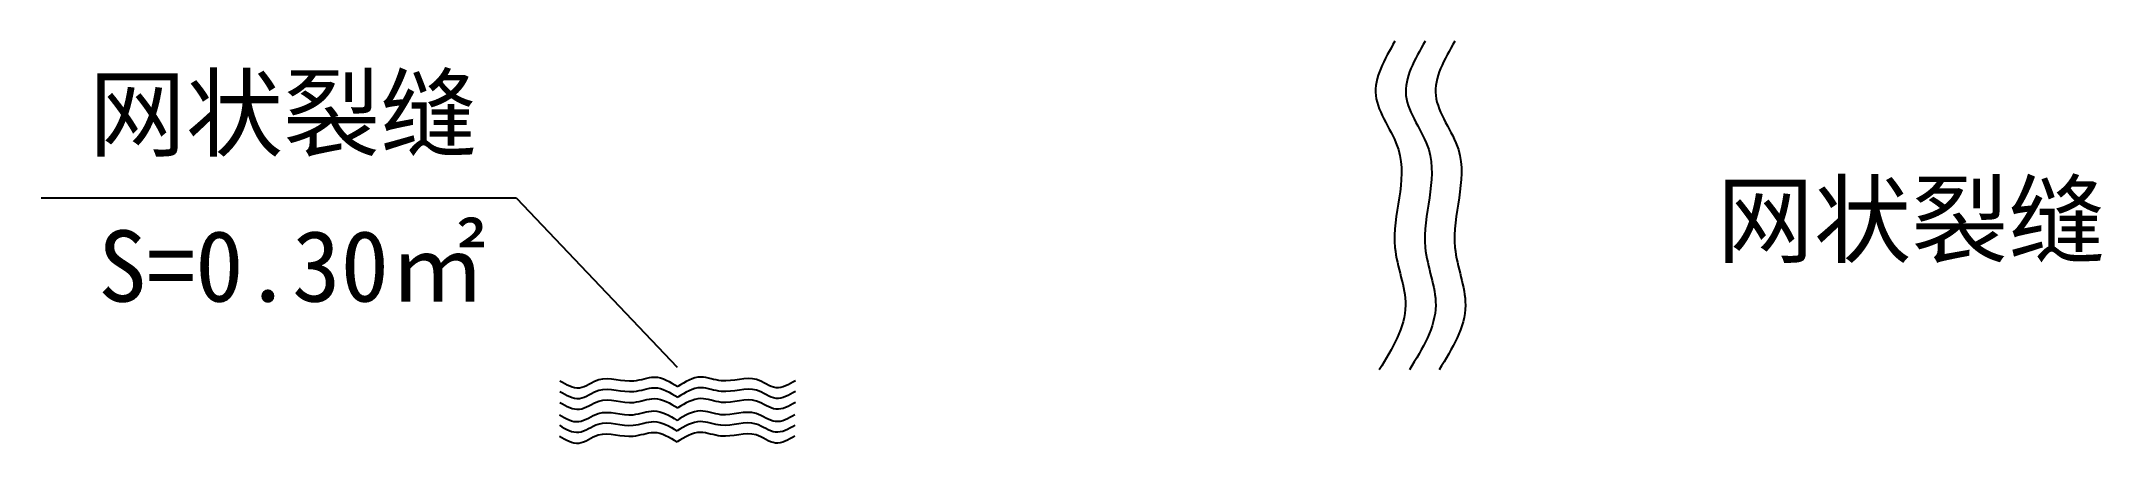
# Model space of a CAD drawing. Header units: millimetres. Extents: x 31818.6 to 31890.9, y -4287.9 to -4273.7.
import ezdxf

# ---------------------------------------------------------------- set-up
doc = ezdxf.new("R2010")
doc.units = ezdxf.units.MM
doc.layers.add('图层1', color=7, linetype='Continuous')
doc.styles.get("Standard").update_dxf_attribs({"font": ''})
doc.styles.get('Standard').set_extended_font_data('SimSun')

msp = doc.modelspace()

# ---------------------------------------------------------------- linework, layer by layer
at = {"color": 0}
msp.add_line((31835.256, -4279.24), (31818.579, -4279.24), dxfattribs=at)
at = {"linetype": 'ByBlock'}
msp.add_line((31835.256, -4279.24), (31840.898, -4285.163), dxfattribs=at)
for points in [[(31866.077, -4273.736), (31865.403, -4275.637), (31866.2, -4277.537), (31866.077, -4280.97), (31866.445, -4282.993), (31865.525, -4285.261)], [(31866.077, -4273.736), (31865.403, -4275.637), (31866.2, -4277.537), (31866.077, -4280.97), (31866.445, -4282.993), (31865.525, -4285.261)], [(31867.138, -4273.736), (31866.463, -4275.637), (31867.26, -4277.537), (31867.138, -4280.97), (31867.506, -4282.993), (31866.586, -4285.261)], [(31867.138, -4273.736), (31866.463, -4275.637), (31867.26, -4277.537), (31867.138, -4280.97), (31867.506, -4282.993), (31866.586, -4285.261)], [(31868.18, -4273.736), (31867.505, -4275.637), (31868.302, -4277.537), (31868.18, -4280.97), (31868.548, -4282.993), (31867.628, -4285.261)], [(31868.18, -4273.736), (31867.505, -4275.637), (31868.302, -4277.537), (31868.18, -4280.97), (31868.548, -4282.993), (31867.628, -4285.261)], [(31836.779, -4285.645), (31837.46, -4285.887), (31838.141, -4285.601), (31839.372, -4285.645), (31840.097, -4285.513), (31840.911, -4285.843)], [(31845.042, -4285.645), (31844.361, -4285.887), (31843.68, -4285.601), (31842.449, -4285.645), (31841.724, -4285.513), (31840.911, -4285.843)], [(31836.779, -4286.019), (31837.46, -4286.261), (31838.141, -4285.975), (31839.372, -4286.019), (31840.097, -4285.887), (31840.911, -4286.216)], [(31836.779, -4286.399), (31837.46, -4286.641), (31838.141, -4286.355), (31839.372, -4286.399), (31840.097, -4286.267), (31840.911, -4286.597)], [(31845.042, -4286.019), (31844.361, -4286.261), (31843.68, -4285.975), (31842.449, -4286.019), (31841.724, -4285.887), (31840.911, -4286.216)], [(31845.042, -4286.399), (31844.361, -4286.641), (31843.68, -4286.355), (31842.449, -4286.399), (31841.724, -4286.267), (31840.911, -4286.597)], [(31836.759, -4286.832), (31837.44, -4287.074), (31838.121, -4286.788), (31839.352, -4286.832), (31840.077, -4286.7), (31840.89, -4287.03)], [(31836.759, -4287.205), (31837.44, -4287.447), (31838.121, -4287.161), (31839.352, -4287.205), (31840.077, -4287.073), (31840.89, -4287.403)], [(31845.022, -4286.832), (31844.341, -4287.074), (31843.659, -4286.788), (31842.429, -4286.832), (31841.704, -4286.7), (31840.89, -4287.03)], [(31845.022, -4287.205), (31844.341, -4287.447), (31843.659, -4287.161), (31842.429, -4287.205), (31841.704, -4287.073), (31840.89, -4287.403)], [(31836.759, -4287.585), (31837.44, -4287.827), (31838.121, -4287.541), (31839.352, -4287.585), (31840.077, -4287.453), (31840.89, -4287.783)], [(31845.022, -4287.585), (31844.341, -4287.827), (31843.659, -4287.541), (31842.429, -4287.585), (31841.704, -4287.453), (31840.89, -4287.783)]]:
    msp.add_spline(points, degree=3)

# ---------------------------------------------------------------- texts
at = {"layer": '图层1', "lineweight": -2, "char_height": 2.5}
for s, insert, attachment_point in [('网状裂缝', (31833.885, -4275.017), 3), ('网状裂缝', (31877.369, -4278.745), 1), ('网状裂缝', (31877.369, -4278.745), 1), ('S=0.30㎡', (31834.193, -4280.368), 3)]:
    msp.add_mtext(s, dxfattribs=dict(at, insert=insert, attachment_point=attachment_point))

doc.saveas('drawing.dxf')
